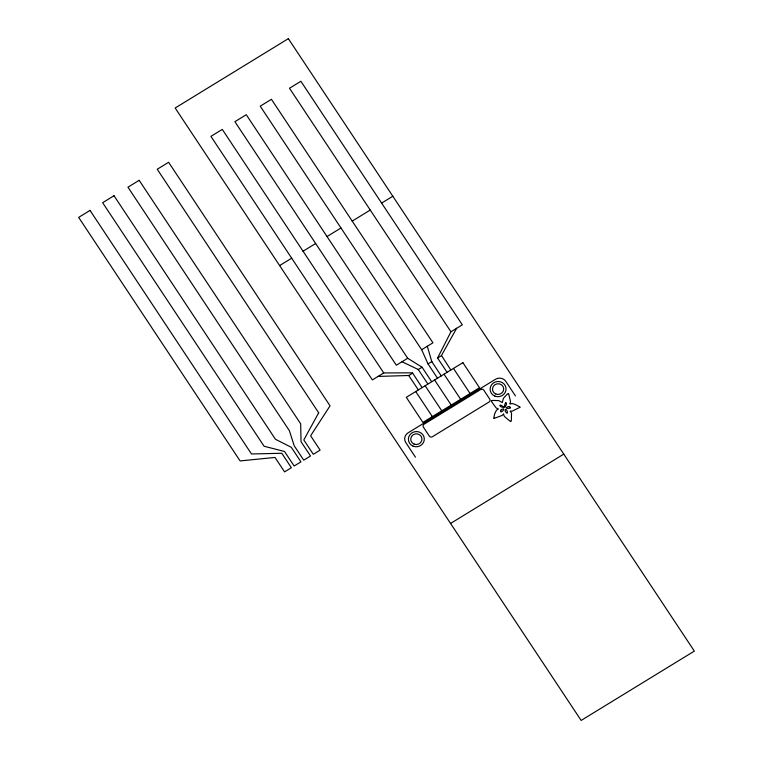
<?xml version="1.0" encoding="UTF-8"?>
<svg xmlns="http://www.w3.org/2000/svg" width="773" height="773" viewBox="0 0 773 773"><rect width="100%" height="100%" fill="white"/><g stroke="black" fill="none" stroke-linecap="round" stroke-linejoin="round"><path stroke-width="1.16" d="M498.073 409.12L497.512 409.487A3.034 2.899 -7.2 0 0 496.401 410.347L495.445 412.193A37.471 35.771 -7.2 0 1 495.126 412.985L494.788 413.768M494.565 414.289L493.85 417.864A2.193 2.087 -7.2 0 0 493.87 418.222L493.889 418.27M447.074 372.344L437.576 358.025L450.939 331.781L462.312 324.815L300.871 81.271L289.498 88.238L450.939 331.781M456.621 328.303L441.344 355.706L437.576 358.025M501.097 409.99L501.01 410.115A3.894 3.72 -7.2 0 0 500.556 410.985L500.904 411.912A3.643 3.469 -7.2 0 0 503.696 409.429M510.441 407.815L509.929 406.975A3.894 3.72 -7.2 0 0 508.953 406.724L508.798 406.704M503.822 407.574L501.02 406.791A2.28 2.184 -7.2 0 1 499.976 405.4M510.277 411.159L511.185 411.11A11.46 10.948 -7.2 0 0 511.571 411.149A3.237 3.082 -7.2 0 0 512.199 411.139L518.48 408.067A22.069 21.074 -7.2 0 1 519.891 407.274M279.623 265.583L291.682 258.192M303.045 251.225L315.655 243.505M327.027 236.538L340.97 227.996M352.188 221.126L370.257 210.063M381.62 203.096L392.819 196.236M383.737 372.953L372.364 379.91L210.923 136.367L222.295 129.4L383.737 372.953L412.482 372.837L422.058 387.515M407.709 358.266L396.336 365.223L234.895 121.68L246.268 114.713L407.709 358.266L422.058 367.214L431.556 381.533M421.662 349.715L432.938 342.806L271.429 99.302L260.221 106.172L421.662 349.715L428 363.88L437.499 378.21M422.058 367.214L417.98 369.687M412.56 373.185L408.782 375.494L378.045 376.432M428 363.88L431.933 361.571M450.562 523.456L563.759 454.109M505.146 407.013L506.402 404.492A2.28 2.184 -7.2 0 0 506.044 402.81M503.523 414.048L502.865 414.666A11.46 10.948 -7.2 0 1 502.643 414.966A3.237 3.082 -7.2 0 1 502.208 415.41L495.628 417.835A22.069 21.074 -7.2 0 0 494.073 418.309M491.415 400.743L491.812 400.656A11.102 10.6 -7.2 0 1 493.097 400.414L498.846 400.636L502.295 402.549L503.416 398.327L506.856 394.549A11.102 10.6 -7.2 0 1 507.89 393.786M441.596 355.657L450.843 370.035M510.083 403.921L510.827 403.796A3.034 2.899 -7.2 0 1 512.228 403.583L514.287 404.144A37.471 35.771 -7.2 0 0 515.108 404.443L519.698 406.811A2.193 2.087 -7.2 0 1 519.958 407.071L519.997 407.158M402.028 361.745L418.28 369.523L427.778 383.852M504.856 406.878L504.605 406.221M498.092 408.888L497.503 408.55A4.793 4.58 -7.2 0 1 495.986 407.738L491.928 402.134A10.059 9.605 -7.2 0 1 491.338 400.849M510.267 411.342L510.46 411.594A9.46 9.034 -7.2 0 1 511.224 412.772A16.252 15.518 -7.2 0 1 511.523 413.381L511.378 420.058A7.556 7.208 -7.2 0 1 510.953 421.469A7.556 7.208 -7.2 0 1 509.581 420.831L504.383 416.434A16.252 15.518 -7.2 0 1 504.122 415.806A9.46 9.034 -7.2 0 1 503.725 414.473L503.667 414.164M515.465 395.94L505.784 381.331A7.401 7.063 -7.2 0 0 495.59 379.224L408.105 432.812A7.401 7.063 -7.2 0 0 405.786 442.581L415.468 457.191M453.461 368.431L470.081 393.505M444.031 374.209L460.65 399.283M441.277 375.9L431.778 361.571L427.305 346.265M434.59 379.987L451.21 405.062M425.16 385.766L441.779 410.84M418.28 389.824L408.859 375.707M415.729 391.544L432.349 416.618M509.958 403.748L510.112 403.158A4.793 4.58 -7.2 0 0 510.509 401.525L508.943 394.858A10.059 9.605 -7.2 0 0 508.363 393.573M503.89 407.303L503.812 407.091A2.203 2.097 -7.2 0 0 503.416 406.743L501.851 405.709A2.435 2.319 -7.2 0 0 500.131 405.216M506.982 413.043A3.276 3.131 -7.2 0 1 505.136 409.999A2.01 1.913 -7.2 0 1 505.3 409.458M504.547 406.221A7.266 6.938 -7.2 0 1 505.001 404.221L505.098 403.815A2.28 2.174 -7.2 0 1 505.484 403.023M505.542 403.062A1.092 1.044 -7.2 0 1 505.9 402.917M510.344 407.786A3.643 3.469 -7.2 0 1 506.624 408.183M506.392 407.622A1.701 1.623 -7.2 0 1 507.04 407.207L507.281 407.062A3.45 3.295 -7.2 0 1 508.789 406.617M503.416 408.888A1.701 1.623 -7.2 0 0 502.672 409.081L502.392 409.159A3.45 3.295 -7.2 0 0 501.039 409.932M507.175 412.966A3.276 3.131 -7.2 0 0 506.083 409.593A2.01 1.913 -7.2 0 0 505.552 409.342M318.679 412.801L303.808 439.963L313.307 454.292L320.109 450.118L310.62 435.788L330.052 405.835L168.611 162.291L157.238 169.258L318.679 412.801M288.358 38.65L175.162 107.998L581.141 720.436L694.338 651.098L288.358 38.65M90.035 210.42L78.662 217.387L240.103 460.93L275.014 457.442L284.59 471.878L291.373 467.723L281.807 453.278L251.476 453.964L90.035 210.42M114.008 195.733L102.635 202.7L264.076 446.243L284.512 451.471L294.155 466.013L300.948 461.858L291.305 447.306L275.449 439.277L114.008 195.733M139.169 180.322L127.96 187.192L289.402 430.735L294.233 445.828L303.731 460.157L310.524 455.993L301.026 441.663L300.678 423.826L139.169 180.322M462.892 362.653L406.298 397.322L422.908 422.396L479.511 387.727L462.892 362.653M480.7 389.515L424.097 424.184A2.232 2.126 -7.2 0 0 423.401 427.131L429.334 436.088A2.232 2.126 -7.2 0 0 432.407 436.726L489.009 402.047A2.232 2.126 -7.2 0 0 489.705 399.1L483.772 390.152A2.232 2.126 -7.2 0 0 480.7 389.515M495.783 393.998A5.614 5.353 -7.2 0 0 503.667 388.5A5.614 5.353 -7.2 0 0 494.826 384.77A5.614 5.353 -7.2 0 0 495.783 393.998M413.053 446.127A7.972 7.604 -7.2 0 0 424.28 438.339A7.972 7.604 -7.2 0 0 411.729 433.015A7.972 7.604 -7.2 0 0 413.053 446.127M494.807 396.066A7.972 7.604 -7.2 0 0 506.015 388.249A7.972 7.604 -7.2 0 0 493.454 382.954A7.972 7.604 -7.2 0 0 494.807 396.066M414.028 444.069A5.614 5.353 -7.2 0 0 421.932 438.581A5.614 5.353 -7.2 0 0 413.091 434.832A5.614 5.353 -7.2 0 0 414.028 444.069"/></g></svg>
